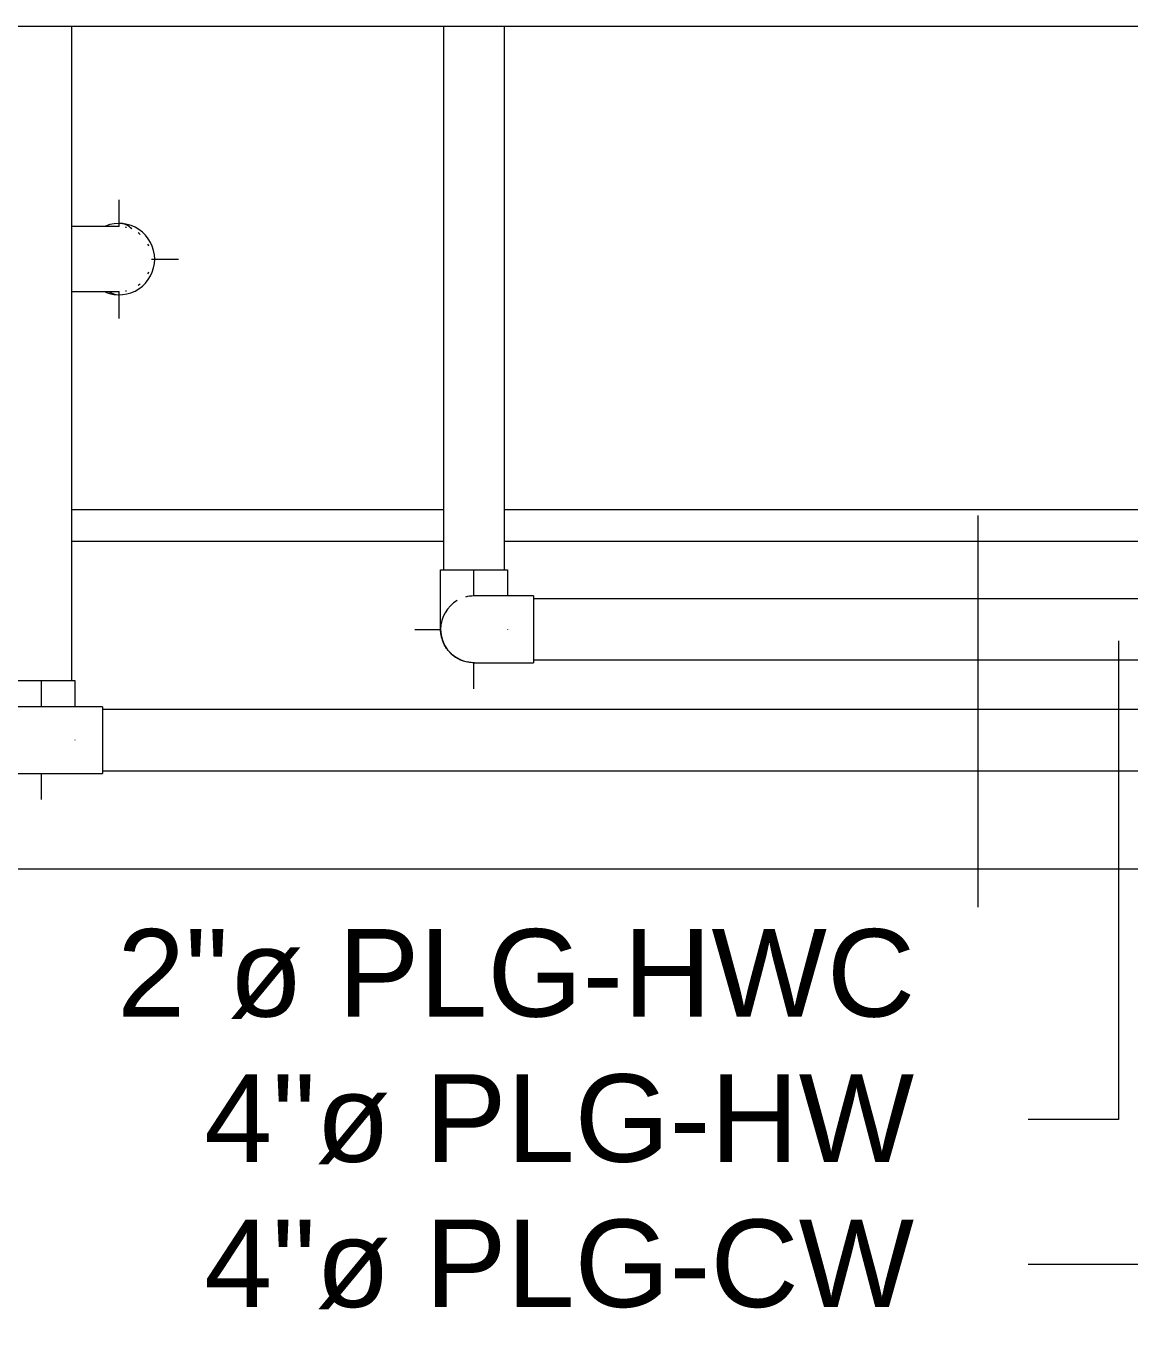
# Model space of a CAD drawing. Header units: inches. Extents: x -3299 to -2222, y -94 to 482.
# Drawn here: x -2574.1 to -2499.7, y 168 to 255.8 of the extents above; entities that cross this region are included whole.
import ezdxf

# ---------------------------------------------------------------- set-up
doc = ezdxf.new("R2010")
doc.units = ezdxf.units.IN
doc.header["$MEASUREMENT"] = 0
for name, color, linetype, lineweight in [('P-PIPE', 3, 'Continuous', 9), ('P-PIPE-CNTR', 3, 'Continuous', 9), ('P-PIPE-IDEN', 2, 'Continuous', 9), ('S-GRID', 1, 'Continuous', 9)]:
    doc.layers.add(name, color=color, linetype=linetype, lineweight=lineweight)
doc.styles.add('Arial', font='arial.ttf', dxfattribs={"height": 5.901198})

# ---------------------------------------------------------------- blocks, each defined once
blk = doc.blocks.new('Elbow - Welded - Generic - Standard-V29-PLG_ ROOF LEVEL')
at = {"layer": 'P-PIPE'}
for p, q in [((-2487.681, 317.476), (-2487.681, 319.726)), ((-2487.681, 315.226), (-2487.681, 317.476))]:
    blk.add_line(p, q, dxfattribs=at)
at = {"layer": 'P-PIPE', "flags": 128}
for points in [[(-2483.666, 319.726), (-2483.669, 319.726), (-2483.679, 319.726), (-2483.695, 319.726), (-2483.717, 319.726), (-2483.746, 319.726), (-2483.781, 319.726), (-2483.822, 319.726), (-2483.87, 319.726), (-2483.923, 319.726), (-2483.983, 319.726), (-2484.048, 319.726), (-2484.12, 319.726), (-2484.197, 319.726), (-2484.279, 319.726), (-2484.367, 319.726), (-2484.46, 319.726), (-2484.559, 319.726), (-2484.662, 319.726), (-2484.771, 319.726), (-2484.884, 319.726), (-2485.001, 319.726), (-2485.123, 319.726), (-2485.249, 319.726), (-2485.378, 319.726), (-2485.512, 319.726), (-2485.649, 319.726), (-2485.789, 319.726), (-2485.932, 319.726), (-2486.078, 319.726), (-2486.226, 319.726), (-2486.377, 319.726), (-2486.53, 319.726), (-2486.685, 319.726), (-2486.841, 319.726), (-2486.999, 319.726), (-2487.158, 319.726), (-2487.317, 319.726), (-2487.478, 319.726), (-2487.638, 319.726), (-2487.681, 319.726)], [(-2487.681, 315.226), (-2487.521, 315.226), (-2487.361, 315.226), (-2487.201, 315.226), (-2487.042, 315.226), (-2486.884, 315.226), (-2486.727, 315.226), (-2486.572, 315.226), (-2486.418, 315.226), (-2486.267, 315.226), (-2486.118, 315.226), (-2485.971, 315.226), (-2485.827, 315.226), (-2485.686, 315.226), (-2485.548, 315.226), (-2485.414, 315.226), (-2485.283, 315.226), (-2485.156, 315.226), (-2485.034, 315.226), (-2484.915, 315.226), (-2484.801, 315.226), (-2484.691, 315.226), (-2484.586, 315.226), (-2484.487, 315.226), (-2484.392, 315.226), (-2484.302, 315.226), (-2484.218, 315.226), (-2484.14, 315.226), (-2484.067, 315.226), (-2484, 315.226), (-2483.939, 315.226), (-2483.883, 315.226), (-2483.834, 315.226), (-2483.791, 315.226), (-2483.755, 315.226), (-2483.724, 315.226), (-2483.7, 315.226), (-2483.682, 315.226), (-2483.671, 315.226), (-2483.666, 315.226), (-2483.666, 315.226)]]:
    blk.add_lwpolyline(points, dxfattribs=at)
at = {"layer": 'P-PIPE'}
for start, end in [(0, 75), (300, 0), (270, 285)]:
    blk.add_arc((-2483.666, 317.476), 2.25, start, end, dxfattribs=at)
blk = doc.blocks.new('Elbow - Welded - Generic - Standard-V42-PLG_ ROOF LEVEL')
at = {"layer": 'P-PIPE'}
for p, q in [((-2546.15, 219.171), (-2543.9, 219.171)), ((-2543.9, 219.171), (-2541.65, 219.171)), ((-2543.876, 212.906), (-2543.9, 212.905))]:
    blk.add_line(p, q, dxfattribs=at)
at = {"layer": 'P-PIPE', "flags": 128}
for points in [[(-2546.15, 215.155), (-2546.15, 215.159), (-2546.15, 215.168), (-2546.15, 215.184), (-2546.15, 215.207), (-2546.15, 215.236), (-2546.15, 215.271), (-2546.15, 215.312), (-2546.15, 215.359), (-2546.15, 215.413), (-2546.15, 215.472), (-2546.15, 215.538), (-2546.15, 215.609), (-2546.15, 215.686), (-2546.15, 215.769), (-2546.15, 215.857), (-2546.15, 215.95), (-2546.15, 216.049), (-2546.15, 216.152), (-2546.15, 216.26), (-2546.15, 216.373), (-2546.15, 216.491), (-2546.15, 216.613), (-2546.15, 216.738), (-2546.15, 216.868), (-2546.15, 217.002), (-2546.15, 217.138), (-2546.15, 217.279), (-2546.15, 217.422), (-2546.15, 217.568), (-2546.15, 217.716), (-2546.15, 217.867), (-2546.15, 218.02), (-2546.15, 218.175), (-2546.15, 218.331), (-2546.15, 218.489), (-2546.15, 218.647), (-2546.15, 218.807), (-2546.15, 218.967), (-2546.15, 219.128), (-2546.15, 219.171)], [(-2541.65, 219.171), (-2541.65, 219.011), (-2541.65, 218.85), (-2541.65, 218.691), (-2541.65, 218.531), (-2541.65, 218.373), (-2541.65, 218.217), (-2541.65, 218.061), (-2541.65, 217.908), (-2541.65, 217.757), (-2541.65, 217.607), (-2541.65, 217.461), (-2541.65, 217.405)], [(-2543.9, 212.905), (-2543.99, 212.907), (-2544.08, 212.913), (-2544.169, 212.922), (-2544.258, 212.934), (-2544.347, 212.95), (-2544.435, 212.97), (-2544.522, 212.993), (-2544.608, 213.02), (-2544.693, 213.05), (-2544.776, 213.083), (-2544.858, 213.12), (-2544.939, 213.16), (-2545.018, 213.203), (-2545.095, 213.249), (-2545.17, 213.298), (-2545.244, 213.351), (-2545.315, 213.406), (-2545.384, 213.464), (-2545.45, 213.525), (-2545.514, 213.588), (-2545.575, 213.654), (-2545.634, 213.722), (-2545.69, 213.792), (-2545.743, 213.865), (-2545.793, 213.94), (-2545.84, 214.017), (-2545.884, 214.095), (-2545.925, 214.175), (-2545.963, 214.257), (-2545.997, 214.34), (-2546.028, 214.425), (-2546.056, 214.51), (-2546.08, 214.597), (-2546.1, 214.685), (-2546.117, 214.773), (-2546.131, 214.862), (-2546.141, 214.951), (-2546.147, 215.041), (-2546.15, 215.131), (-2546.15, 215.155)], [(-2541.65, 215.172), (-2541.65, 215.161), (-2541.65, 215.156), (-2541.65, 215.155)]]:
    blk.add_lwpolyline(points, dxfattribs=at)
blk = doc.blocks.new('Elbow - Welded - Generic - Standard-V53-PLG_ ROOF LEVEL')
at = {"layer": 'P-PIPE'}
for p, q in [((-2575.323, 211.697), (-2573.073, 211.697)), ((-2573.073, 211.697), (-2570.823, 211.697)), ((-2575.323, 207.684), (-2575.323, 207.694))]:
    blk.add_line(p, q, dxfattribs=at)
at = {"layer": 'P-PIPE', "flags": 128}
for points in [[(-2575.323, 209.931), (-2575.323, 209.947), (-2575.323, 210.093), (-2575.323, 210.242), (-2575.323, 210.393), (-2575.323, 210.546), (-2575.323, 210.7), (-2575.323, 210.857), (-2575.323, 211.014), (-2575.323, 211.173), (-2575.323, 211.333), (-2575.323, 211.493), (-2575.323, 211.654), (-2575.323, 211.697)], [(-2570.823, 211.697), (-2570.823, 211.536), (-2570.823, 211.376), (-2570.823, 211.216), (-2570.823, 211.057), (-2570.823, 210.899), (-2570.823, 210.742), (-2570.823, 210.587), (-2570.823, 210.434), (-2570.823, 210.282), (-2570.823, 210.133), (-2570.823, 209.986), (-2570.823, 209.931)], [(-2570.823, 207.698), (-2570.823, 207.686), (-2570.823, 207.681), (-2570.823, 207.681)]]:
    blk.add_lwpolyline(points, dxfattribs=at)
blk = doc.blocks.new('Pipe-Fitting_Quarter-Bend_Cast-Iron_NH-4_Charlotte - Standard-V62-PLG_ ROOF LEVEL')
at = {"layer": 'P-PIPE'}
for p, q in [((-2570.647, 242.305), (-2571.011, 242.305)), ((-2571.011, 237.925), (-2570.647, 237.925))]:
    blk.add_line(p, q, dxfattribs=at)
at = {"layer": 'P-PIPE', "flags": 128}
for points in [[(-2567.835, 242.305), (-2567.837, 242.305), (-2567.844, 242.305), (-2567.855, 242.305), (-2567.871, 242.305), (-2567.891, 242.305), (-2567.915, 242.305), (-2567.944, 242.305), (-2567.978, 242.305), (-2568.015, 242.305), (-2568.057, 242.305), (-2568.103, 242.305), (-2568.153, 242.305), (-2568.207, 242.305), (-2568.264, 242.305), (-2568.326, 242.305), (-2568.391, 242.305), (-2568.46, 242.305), (-2568.533, 242.305), (-2568.609, 242.305), (-2568.688, 242.305), (-2568.77, 242.305), (-2568.855, 242.305), (-2568.943, 242.305), (-2569.034, 242.305), (-2569.128, 242.305), (-2569.224, 242.305), (-2569.322, 242.305), (-2569.422, 242.305), (-2569.524, 242.305), (-2569.628, 242.305), (-2569.734, 242.305), (-2569.841, 242.305), (-2569.949, 242.305), (-2570.059, 242.305), (-2570.169, 242.305), (-2570.281, 242.305), (-2570.392, 242.305), (-2570.505, 242.305), (-2570.617, 242.305), (-2570.647, 242.305)], [(-2570.647, 237.925), (-2570.535, 237.925), (-2570.423, 237.925), (-2570.311, 237.925), (-2570.199, 237.925), (-2570.089, 237.925), (-2569.979, 237.925), (-2569.87, 237.925), (-2569.763, 237.925), (-2569.657, 237.925), (-2569.552, 237.925), (-2569.449, 237.925), (-2569.349, 237.925), (-2569.25, 237.925), (-2569.153, 237.925), (-2569.059, 237.925), (-2568.968, 237.925), (-2568.879, 237.925), (-2568.793, 237.925), (-2568.71, 237.925), (-2568.63, 237.925), (-2568.553, 237.925), (-2568.48, 237.925), (-2568.41, 237.925), (-2568.343, 237.925), (-2568.281, 237.925), (-2568.222, 237.925), (-2568.167, 237.925), (-2568.116, 237.925), (-2568.069, 237.925), (-2568.026, 237.925), (-2567.987, 237.925), (-2567.953, 237.925), (-2567.923, 237.925), (-2567.897, 237.925), (-2567.876, 237.925), (-2567.859, 237.925), (-2567.846, 237.925), (-2567.838, 237.925), (-2567.835, 237.925), (-2567.835, 237.925)]]:
    blk.add_lwpolyline(points, dxfattribs=at)
at = {"layer": 'P-PIPE'}
for start, end in [(76.51084, 78.27717), (49.417, 53.79922), (23.30594, 27.17152), (332.82848, 336.69406), (306.20078, 310.583), (281.72283, 283.48916)]:
    blk.add_arc((-2567.835, 240.115), 2.19, start, end, dxfattribs=at)

msp = doc.modelspace()

# ---------------------------------------------------------------- linework, layer by layer
at = {"layer": 'P-PIPE'}
for p, q in [((-2818.666, 255.827), (-2443.612, 255.827)), ((-2571.011, 211.697), (-2571.011, 255.827)), ((-2545.962, 255.827), (-2545.962, 219.171)), ((-2541.837, 219.171), (-2541.837, 255.827)), ((-2545.962, 223.217), (-2571.011, 223.217)), ((-2479.062, 223.217), (-2541.837, 223.217)), ((-2571.011, 221.093), (-2545.962, 221.093)), ((-2541.837, 221.093), (-2479.062, 221.093)), ((-2441.295, 217.218), (-2539.884, 217.218)), ((-2539.884, 213.093), (-2441.295, 213.093)), ((-2568.94, 209.931), (-2577.207, 209.931)), ((-2568.94, 209.931), (-2568.94, 207.681)), ((-2479.586, 209.744), (-2568.94, 209.744)), ((-2568.94, 207.681), (-2568.94, 205.431)), ((-2568.94, 205.619), (-2479.586, 205.619)), ((-2577.207, 205.431), (-2568.94, 205.431))]:
    msp.add_line(p, q, dxfattribs=at)
for centre, radius, start, end in [((-2567.835, 240.115), 2.406, 0, 112.02917), ((-2567.835, 241.318), 1.203, 43.79245, 90), ((-2567.835, 240.115), 2.406, 247.4616, 0), ((-2567.835, 238.912), 1.203, 234.43174, 270)]:
    msp.add_arc(centre, radius, start, end, dxfattribs=at)
at = {"layer": 'P-PIPE-CNTR'}
for p, q in [((-2567.835, 242.305), (-2567.835, 244.115)), ((-2565.645, 240.115), (-2563.835, 240.115)), ((-2567.835, 236.115), (-2567.835, 237.925)), ((-2543.9, 217.405), (-2543.9, 219.155)), ((-2547.9, 215.155), (-2546.15, 215.155)), ((-2543.9, 211.155), (-2543.9, 212.905)), ((-2573.073, 209.931), (-2573.073, 211.681)), ((-2573.073, 203.681), (-2573.073, 205.431))]:
    msp.add_line(p, q, dxfattribs=at)
at = {"layer": 'P-PIPE-IDEN'}
for p, q in [((-2509.925, 222.836), (-2509.925, 191.912)), ((-2500.437, 214.378), (-2500.437, 182.123)), ((-2509.925, 191.912), (-2514.557, 191.912)), ((-2500.437, 182.123), (-2514.557, 182.123)), ((-2486.138, 172.333), (-2514.557, 172.333))]:
    msp.add_line(p, q, dxfattribs=at)
at = {"layer": 'S-GRID'}
msp.add_line((-2262.383, 199), (-3286.996, 199), dxfattribs=at)

# ---------------------------------------------------------------- block references
at = {"layer": 'P-PIPE'}
for name in ['Pipe-Fitting_Quarter-Bend_Cast-Iron_NH-4_Charlotte - Standard-V62-PLG_ ROOF LEVEL', 'Elbow - Welded - Generic - Standard-V42-PLG_ ROOF LEVEL', 'Elbow - Welded - Generic - Standard-V53-PLG_ ROOF LEVEL']:
    msp.add_blockref(name, (0, 0), dxfattribs=at)
at = {"layer": 'P-PIPE', "rotation": 180}
msp.add_blockref('Elbow - Welded - Generic - Standard-V29-PLG_ ROOF LEVEL', (-5027.566, 532.631), dxfattribs=at)

# ---------------------------------------------------------------- texts
at = {"layer": 'P-PIPE-IDEN', "char_height": 5.9012, "width": 14.904, "attachment_point": 1, "line_spacing_factor": 0.938532, "style": 'Arial', "bg_fill": 3, "box_fill_scale": 1.25, "bg_fill_color": 0, "bg_fill_transparency": 0}
for s, insert in [('2"ø', (-2567.963, 194.95)), ('4"ø', (-2562.083, 185.16)), ('4"ø', (-2562.083, 175.371))]:
    msp.add_mtext(s, dxfattribs=dict(at, insert=insert))

# ---------------------------------------------------------------- next in the draw order: texts
at = {"layer": 'P-PIPE-IDEN', "char_height": 5.9012, "attachment_point": 1, "line_spacing_factor": 0.938532, "style": 'Arial', "bg_fill": 3, "box_fill_scale": 1.25, "bg_fill_color": 0, "bg_fill_transparency": 0}
for s, insert, width in [('PLG-HWC', (-2553.077, 194.95), 46.224), ('PLG-HW', (-2547.197, 185.16), 39.168), ('PLG-CW', (-2547.197, 175.371), 39.168)]:
    msp.add_mtext(s, dxfattribs=dict(at, insert=insert, width=width))

doc.saveas('drawing.dxf')
